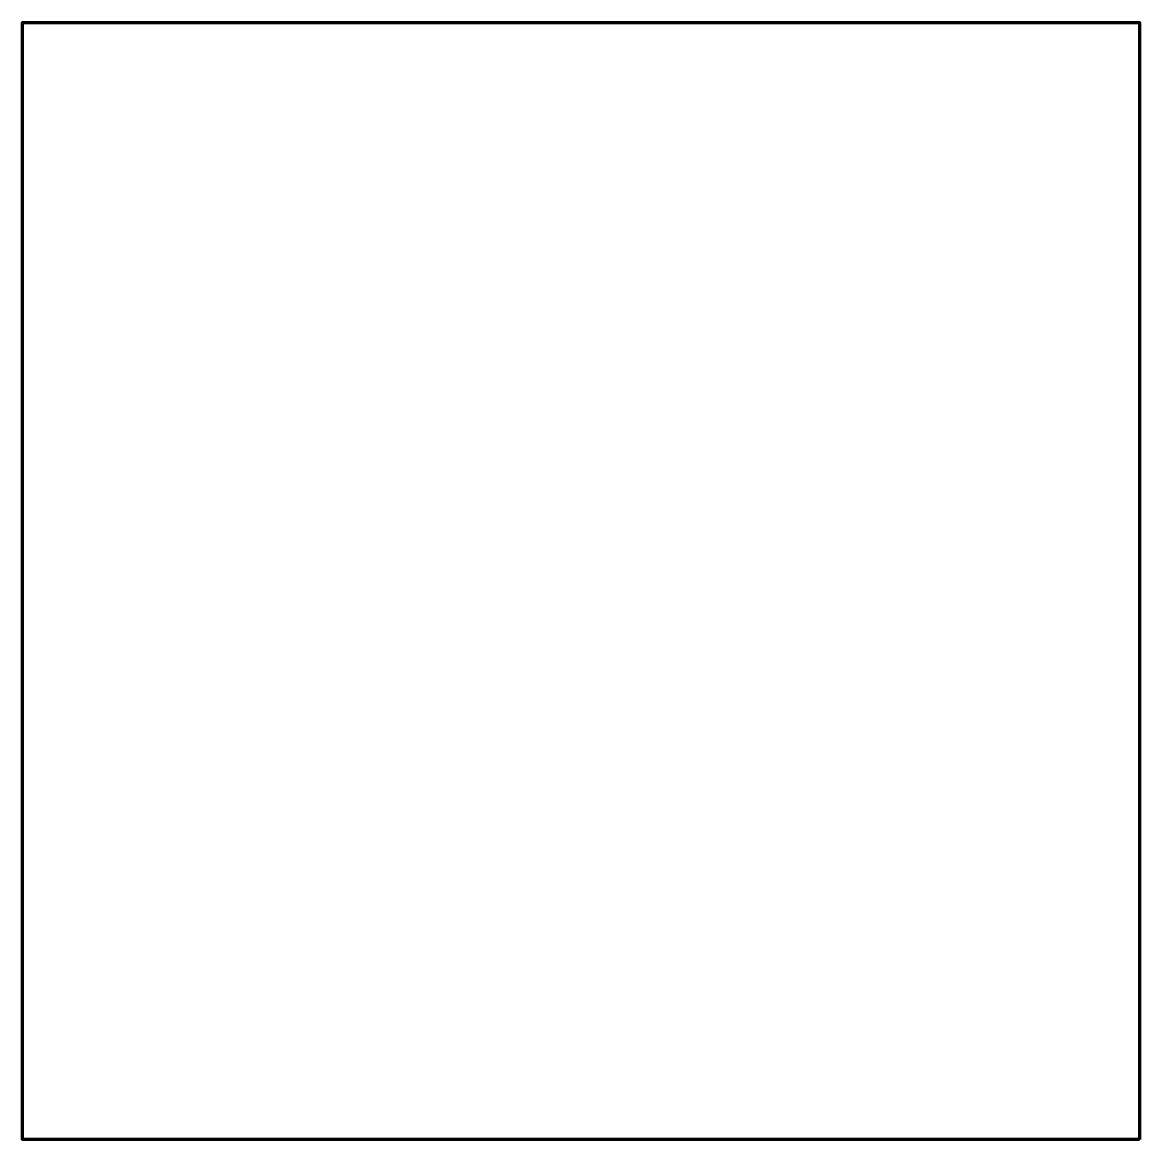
# Model space of a CAD drawing. Header units: inches. Extents: x 180 to 434, y 270 to 524.
import ezdxf

# ---------------------------------------------------------------- set-up
doc = ezdxf.new("R2010")
doc.units = ezdxf.units.IN
doc.header["$MEASUREMENT"] = 0
doc.layers.add('Layer 1', color=7, linetype='Continuous')

msp = doc.modelspace()

# ---------------------------------------------------------------- linework, layer by layer
at = {"layer": 'Layer 1', "color": 18, "lineweight": 211, "true_color": 0x000000}
msp.add_lwpolyline([(434, 270), (180, 270), (180, 524), (434, 524), (434, 270)], dxfattribs=at)

doc.saveas('drawing.dxf')
